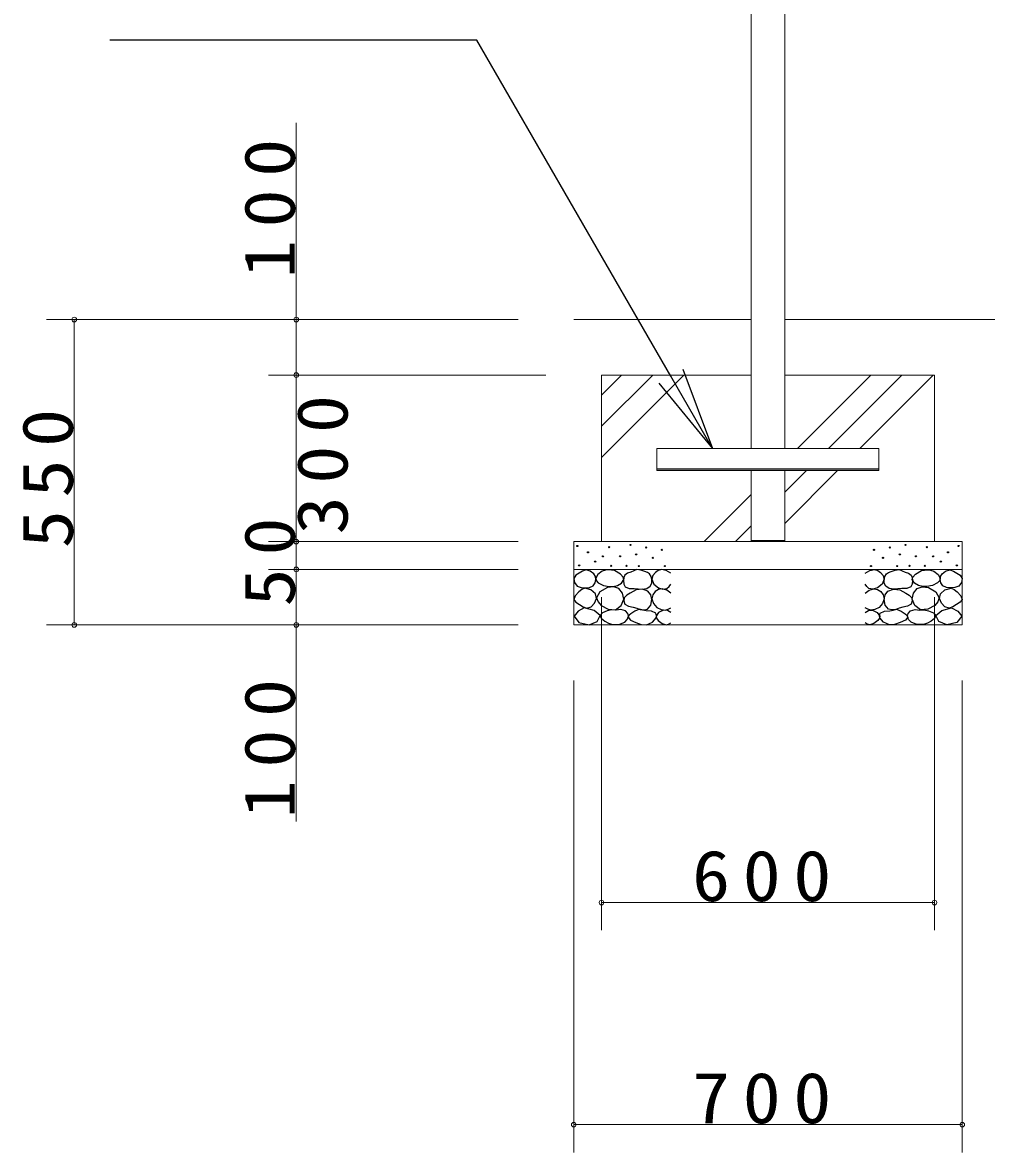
# Model space of a CAD drawing. Units: millimetres at full size. Extents: x -19540 to 0, y -3096 to 13350.
# Drawn here: x -5934 to -4197, y 1940 to 3974 of the extents above; entities that cross this region are included whole.
import ezdxf

# ---------------------------------------------------------------- set-up
doc = ezdxf.new("R2010")
doc.units = ezdxf.units.MM
doc.layers.add('線', color=7, linetype='Continuous', lineweight=13)
doc.layers.add('補助', color=2, linetype='Continuous', lineweight=25)
doc.styles.add('ＭＳ ゴシック', font='')
doc.styles.get('ＭＳ ゴシック').set_extended_font_data('MS Gothic')

# ---------------------------------------------------------------- blocks, each defined once
blk = doc.blocks.new('dimension_origin')
at = {"color": 0, "linetype": 'Continuous', "lineweight": -2}
blk.add_circle((0, 0), 1.25, dxfattribs=at)

msp = doc.modelspace()

# ---------------------------------------------------------------- linework, layer by layer
at = {"layer": '線'}
for p, q in [((-4621.23, 3207.617), (-4621.23, 5579.617)), ((-4560.73, 3207.617), (-4560.73, 5579.617)), ((-4940.98, 3439.617), (-4621.23, 3439.617)), ((-4560.73, 3439.617), (-3972.805, 3439.617)), ((-4890.98, 3339.617), (-4621.23, 3339.617)), ((-4890.98, 3039.617), (-4890.98, 3339.617)), ((-4560.73, 3339.617), (-4290.98, 3339.617)), ((-4290.98, 3039.617), (-4290.98, 3339.617)), ((-4790.98, 3167.617), (-4790.98, 3207.617)), ((-4790.98, 3207.617), (-4390.98, 3207.617)), ((-4390.98, 3167.617), (-4390.98, 3207.617)), ((-4790.98, 3167.617), (-4390.98, 3167.617)), ((-4621.23, 3039.617), (-4621.23, 3167.617)), ((-4560.73, 3039.617), (-4560.73, 3167.617)), ((-4940.98, 3039.617), (-4940.98, 2889.617)), ((-4940.98, 3039.617), (-4240.98, 3039.617)), ((-4621.23, 3039.617), (-4560.73, 3039.617)), ((-4240.98, 3039.617), (-4240.98, 2889.617)), ((-4940.98, 2989.617), (-4240.98, 2989.617)), ((-4940.98, 2889.617), (-4240.98, 2889.617))]:
    msp.add_line(p, q, dxfattribs=at)
at = {"layer": '線', "color": 2, "lineweight": 25}
for p, q in [((-4790.98, 3170.617), (-4390.98, 3170.617)), ((-4621.23, 3041.617), (-4560.73, 3041.617))]:
    msp.add_line(p, q, dxfattribs=at)
at = {"layer": '補助'}
for p, q in [((-5165.536, 3942.537), (-5776.509, 3942.537)), ((-5115.536, 3942.537), (-5165.536, 3942.537)), ((-4766.23, 3337.521), (-5115.536, 3942.537)), ((-4691.23, 3207.617), (-4766.23, 3337.521)), ((-4744.58, 3350.021), (-4691.23, 3207.617)), ((-4787.881, 3325.021), (-4691.23, 3207.617))]:
    msp.add_line(p, q, dxfattribs=at)
at = {"layer": '補助', "lineweight": 13}
for p, q in [((-5440.98, 3336.617), (-5440.98, 3793.903)), ((-5040.98, 3439.617), (-5890.98, 3439.617)), ((-5840.98, 2889.617), (-5840.98, 3439.617)), ((-5040.98, 3439.617), (-5490.98, 3439.617)), ((-4990.98, 3339.617), (-5490.98, 3339.617)), ((-4990.98, 3339.617), (-5490.98, 3339.617)), ((-5440.98, 3039.617), (-5440.98, 3339.617)), ((-4890.98, 3191.25), (-4742.613, 3339.617)), ((-4890.98, 3247.377), (-4798.74, 3339.617)), ((-4890.98, 3303.504), (-4854.866, 3339.617)), ((-4537.854, 3207.617), (-4405.854, 3339.617)), ((-4481.727, 3207.617), (-4349.727, 3339.617)), ((-4425.6, 3207.617), (-4293.6, 3339.617)), ((-4560.73, 3072.488), (-4465.6, 3167.617)), ((-4560.73, 3128.614), (-4521.727, 3167.617)), ((-4705.854, 3039.617), (-4621.23, 3124.241)), ((-4649.727, 3039.617), (-4621.23, 3068.114)), ((-5040.98, 3039.617), (-5490.98, 3039.617)), ((-5040.98, 3039.617), (-5490.98, 3039.617)), ((-5440.98, 2986.617), (-5440.98, 3042.617)), ((-5440.98, 2535.332), (-5440.98, 2992.617)), ((-5040.98, 2989.617), (-5490.98, 2989.617)), ((-5040.98, 2989.617), (-5490.98, 2989.617)), ((-4890.98, 2939.617), (-4890.98, 2339.617)), ((-4290.98, 2939.617), (-4290.98, 2339.617)), ((-5040.98, 2889.617), (-5890.98, 2889.617)), ((-5040.98, 2889.617), (-5490.98, 2889.617)), ((-4940.98, 2789.617), (-4940.98, 1939.617)), ((-4240.98, 2789.617), (-4240.98, 1939.617)), ((-4290.98, 2389.617), (-4890.98, 2389.617)), ((-4240.98, 1989.617), (-4940.98, 1989.617))]:
    msp.add_line(p, q, dxfattribs=at)
at = {"layer": '補助'}
for points in [[(-4918.532, 2989.02), (-4924.994, 2986.479), (-4931.206, 2982.999), (-4937.064, 2978.962), (-4940.711, 2973.494), (-4939.699, 2965.912), (-4934.691, 2959.553), (-4927.825, 2956.963), (-4920.116, 2956.701), (-4912.503, 2957.306), (-4906.174, 2959.869), (-4902.422, 2965.155), (-4901.105, 2971.593), (-4901.953, 2976.799), (-4904.907, 2981.732), (-4911.067, 2986.56)], [(-4879.107, 2989.11), (-4884.012, 2988.493), (-4889.649, 2986.407), (-4897.62, 2980.62), (-4901.272, 2973.704), (-4900.397, 2969.741), (-4896.677, 2965.324), (-4887.186, 2960.552), (-4877.215, 2959.108), (-4869.865, 2958.935), (-4862.349, 2960.459), (-4854.751, 2965.074), (-4850.997, 2971.271), (-4851.966, 2975.924), (-4856.673, 2981.272), (-4867.341, 2987.478)], [(-4827.288, 2989.316), (-4832.549, 2987.087), (-4838.028, 2984.841), (-4844.183, 2982.615), (-4848.947, 2979.471), (-4850.845, 2975.08), (-4851.274, 2969.447), (-4850.979, 2963.319), (-4848.589, 2958.17), (-4841.223, 2955.301), (-4832.121, 2954.948), (-4824.837, 2954.364), (-4817.622, 2954.053), (-4809.513, 2955.433), (-4803.123, 2959.244), (-4800.424, 2964.91), (-4800.08, 2971.416), (-4801.668, 2977.129), (-4804.734, 2981.619), (-4808.136, 2984.106), (-4812.789, 2986.094), (-4819.965, 2988.273)], [(-4354.672, 2989.316), (-4349.411, 2987.087), (-4343.932, 2984.841), (-4337.777, 2982.615), (-4333.013, 2979.471), (-4331.115, 2975.08), (-4330.686, 2969.447), (-4330.982, 2963.319), (-4333.371, 2958.17), (-4340.737, 2955.301), (-4349.839, 2954.948), (-4357.123, 2954.364), (-4364.338, 2954.053), (-4372.447, 2955.433), (-4378.837, 2959.244), (-4381.537, 2964.91), (-4381.88, 2971.416), (-4380.292, 2977.129), (-4377.226, 2981.619), (-4373.824, 2984.106), (-4369.171, 2986.094), (-4361.995, 2988.273)], [(-4302.853, 2989.11), (-4297.948, 2988.493), (-4292.311, 2986.407), (-4284.34, 2980.62), (-4280.689, 2973.704), (-4281.564, 2969.741), (-4285.284, 2965.324), (-4294.775, 2960.552), (-4304.745, 2959.108), (-4312.095, 2958.935), (-4319.611, 2960.459), (-4327.21, 2965.074), (-4330.963, 2971.271), (-4329.994, 2975.924), (-4325.287, 2981.272), (-4314.619, 2987.478)], [(-4263.429, 2989.02), (-4256.967, 2986.479), (-4250.755, 2982.999), (-4244.897, 2978.962), (-4241.249, 2973.494), (-4242.262, 2965.912), (-4247.27, 2959.553), (-4254.135, 2956.963), (-4261.845, 2956.701), (-4269.457, 2957.306), (-4275.786, 2959.869), (-4279.538, 2965.155), (-4280.856, 2971.593), (-4280.007, 2976.799), (-4277.053, 2981.732), (-4270.893, 2986.56)], [(-4921.066, 2956.067), (-4926.395, 2953.275), (-4931.839, 2949.097), (-4938.288, 2942.277), (-4940.711, 2935.472), (-4937.083, 2930.645), (-4930.572, 2926.283), (-4923.934, 2921.996), (-4917.264, 2919.946), (-4909.62, 2922.393), (-4903.323, 2928.818), (-4900.216, 2937.096), (-4901.739, 2945.611), (-4909.897, 2952.862)], [(-4891.811, 2924.78), (-4879.222, 2917.924), (-4865.863, 2916.942), (-4855.579, 2924.396), (-4850.727, 2936.133), (-4853.007, 2946.91), (-4859.917, 2955.053), (-4868.741, 2958.487), (-4879.918, 2957.215), (-4893.673, 2949.161), (-4899.65, 2938.295), (-4897.014, 2931.101)], [(-4828.292, 2952.702), (-4833.786, 2949.909), (-4839.374, 2946.755), (-4845.569, 2943.147), (-4849.916, 2938.376), (-4850.906, 2932.848), (-4848.835, 2927.294), (-4842.116, 2923.535), (-4833.968, 2921.888), (-4827.551, 2919.726), (-4821.264, 2917.563), (-4814.894, 2916.536), (-4808.29, 2918.104), (-4802.112, 2925.336), (-4800.182, 2935.403), (-4801.89, 2943.908), (-4807.209, 2950.539), (-4817.281, 2953.825)], [(-4353.668, 2952.702), (-4348.175, 2949.909), (-4342.586, 2946.755), (-4336.392, 2943.147), (-4332.045, 2938.376), (-4331.055, 2932.848), (-4333.126, 2927.294), (-4339.844, 2923.535), (-4347.992, 2921.888), (-4354.409, 2919.726), (-4360.696, 2917.563), (-4367.066, 2916.536), (-4373.67, 2918.104), (-4379.848, 2925.336), (-4381.779, 2935.403), (-4380.071, 2943.908), (-4374.751, 2950.539), (-4364.68, 2953.825)], [(-4290.149, 2924.78), (-4302.738, 2917.924), (-4316.097, 2916.942), (-4326.381, 2924.396), (-4331.234, 2936.133), (-4328.953, 2946.91), (-4322.044, 2955.053), (-4313.219, 2958.487), (-4302.042, 2957.215), (-4288.288, 2949.161), (-4282.31, 2938.295), (-4284.946, 2931.101)], [(-4260.894, 2956.067), (-4255.565, 2953.275), (-4250.121, 2949.097), (-4243.672, 2942.277), (-4241.249, 2935.472), (-4244.877, 2930.645), (-4251.389, 2926.283), (-4258.026, 2921.996), (-4264.696, 2919.946), (-4272.341, 2922.393), (-4278.638, 2928.818), (-4281.744, 2937.096), (-4280.222, 2945.611), (-4272.064, 2952.862)], [(-4921.885, 2920.134), (-4933.205, 2914.115), (-4940.016, 2905.3), (-4931.53, 2894.031), (-4913.094, 2889.916), (-4898.741, 2896.027), (-4893.315, 2906.399), (-4904.097, 2915.508)], [(-4864.782, 2915.99), (-4872.317, 2916.617), (-4880.459, 2915.179), (-4889.387, 2911.122), (-4893.703, 2905.719), (-4891.017, 2901.037), (-4885.054, 2896.529), (-4878.575, 2892.686), (-4871.269, 2890.312), (-4859.42, 2890.546), (-4849.105, 2894.637), (-4844.402, 2899.444), (-4842.348, 2905.178), (-4843.407, 2910.327), (-4847.483, 2914.909), (-4855.881, 2917.449)], [(-4822.475, 2917.823), (-4830.944, 2914.228), (-4837.882, 2909.444), (-4840.906, 2906.928), (-4842.747, 2903.497), (-4838.782, 2898.008), (-4828.963, 2893.767), (-4819.223, 2890.541), (-4810.042, 2889.983), (-4799.199, 2894.486), (-4792.473, 2902.146), (-4791.665, 2906.136), (-4793.013, 2910.525), (-4800.655, 2914.302), (-4810.312, 2915.12), (-4816.542, 2916.365)], [(-4359.485, 2917.823), (-4351.017, 2914.228), (-4344.078, 2909.444), (-4341.054, 2906.928), (-4339.213, 2903.497), (-4343.178, 2898.008), (-4352.998, 2893.767), (-4362.737, 2890.541), (-4371.918, 2889.983), (-4382.761, 2894.486), (-4389.488, 2902.146), (-4390.296, 2906.136), (-4388.947, 2910.525), (-4381.306, 2914.302), (-4371.648, 2915.12), (-4365.418, 2916.365)], [(-4317.178, 2915.99), (-4309.644, 2916.617), (-4301.501, 2915.179), (-4292.574, 2911.122), (-4288.257, 2905.719), (-4290.944, 2901.037), (-4296.906, 2896.529), (-4303.385, 2892.686), (-4310.691, 2890.312), (-4322.54, 2890.546), (-4332.855, 2894.637), (-4337.559, 2899.444), (-4339.613, 2905.178), (-4338.553, 2910.327), (-4334.477, 2914.909), (-4326.079, 2917.449)], [(-4260.075, 2920.134), (-4248.755, 2914.115), (-4241.944, 2905.3), (-4250.431, 2894.031), (-4268.866, 2889.916), (-4283.22, 2896.027), (-4288.645, 2906.399), (-4277.863, 2915.508)]]:
    msp.add_lwpolyline(points, close=True, dxfattribs=at)
for points in [[(-4765.98, 2982.916), (-4774.407, 2987.772), (-4783.09, 2989.253), (-4788.71, 2987.565), (-4793.863, 2983.867), (-4798.335, 2978.558), (-4800.2, 2971.827), (-4796.532, 2963.056), (-4788.477, 2956.618), (-4780.177, 2954.239), (-4772.951, 2955.35), (-4768.901, 2958.726), (-4765.98, 2963.272)], [(-4415.98, 2982.916), (-4407.553, 2987.772), (-4398.87, 2989.253), (-4393.25, 2987.565), (-4388.097, 2983.867), (-4383.626, 2978.558), (-4381.761, 2971.827), (-4385.428, 2963.056), (-4393.484, 2956.618), (-4401.783, 2954.239), (-4409.01, 2955.35), (-4413.059, 2958.726), (-4415.98, 2963.272)], [(-4766.297, 2946.796), (-4773.437, 2952.258), (-4781.506, 2954.717), (-4788.211, 2953.492), (-4794.18, 2949.647), (-4798.572, 2943.866), (-4800.2, 2936.656), (-4797.536, 2928.048), (-4791.328, 2921.131), (-4783.689, 2917.259), (-4776.119, 2916.378), (-4770.965, 2917.817), (-4766.297, 2920.497)], [(-4415.663, 2946.796), (-4408.523, 2952.258), (-4400.455, 2954.717), (-4393.749, 2953.492), (-4387.781, 2949.647), (-4383.388, 2943.866), (-4381.761, 2936.656), (-4384.425, 2928.048), (-4390.632, 2921.131), (-4398.271, 2917.259), (-4405.841, 2916.378), (-4410.995, 2917.817), (-4415.663, 2920.497)], [(-4765.98, 2912.259), (-4771.999, 2915.578), (-4779.288, 2916.378), (-4788.004, 2912.044), (-4792.279, 2905.288), (-4791.666, 2901.618), (-4788.793, 2897.367), (-4781.631, 2891.896), (-4774.218, 2890.08), (-4769.922, 2891.131), (-4765.98, 2893.248)], [(-4415.98, 2912.259), (-4409.962, 2915.578), (-4402.673, 2916.378), (-4393.956, 2912.044), (-4389.682, 2905.288), (-4390.294, 2901.618), (-4393.167, 2897.367), (-4400.329, 2891.896), (-4407.742, 2890.08), (-4412.038, 2891.131), (-4415.98, 2893.248)]]:
    msp.add_lwpolyline(points, dxfattribs=at)
for centre in [(-4934.374, 3031.794), (-4838.563, 3033.709), (-4343.397, 3033.709), (-4247.586, 3031.794), (-4915.363, 3020.388), (-4888.431, 3013.1), (-4877.024, 3029.576), (-4857.484, 3013.166), (-4828.562, 3016.68), (-4810.453, 3029.114), (-4782.072, 3024.789), (-4399.889, 3024.789), (-4371.508, 3029.114), (-4353.398, 3016.68), (-4324.476, 3013.166), (-4304.936, 3029.576), (-4293.529, 3013.1), (-4266.597, 3020.388), (-4931.206, 2996.941), (-4902.372, 3003.595), (-4873.539, 2995.99), (-4845.861, 2996.138), (-4823.697, 2995.597), (-4798.289, 3010.463), (-4776.666, 2995.597), (-4405.294, 2995.597), (-4383.671, 3010.463), (-4358.263, 2995.597), (-4336.099, 2996.138), (-4308.421, 2995.99), (-4279.588, 3003.595), (-4250.755, 2996.941)]:
    msp.add_circle(centre, 1, dxfattribs=at)

# ---------------------------------------------------------------- block references
at = {"layer": '補助', "lineweight": 13, "xscale": 3.33, "yscale": 3.33}
for p, rotation in [((-5840.98, 3439.617), 270), ((-5440.98, 3439.617), 90), ((-5440.98, 3339.617), 270), ((-5440.98, 3339.617), 270), ((-5440.98, 3039.617), 90), ((-5440.98, 3039.617), 90), ((-5440.98, 2989.617), 270), ((-5440.98, 2989.617), 90), ((-5840.98, 2889.617), 90), ((-5440.98, 2889.617), 270), ((-4290.98, 2389.617), 180), ((-4240.98, 1989.617), 180)]:
    msp.add_blockref('dimension_origin', p, dxfattribs=dict(at, rotation=rotation))
for p in [(-4890.98, 2389.617), (-4940.98, 1989.617)]:
    msp.add_blockref('dimension_origin', p, dxfattribs=at)

# ---------------------------------------------------------------- texts
at = {"layer": '補助', "char_height": 91.64, "rotation": 90, "style": 'ＭＳ ゴシック'}
for s, insert, attachment_point in [('\\T1.33;\\W1.1;100', (-5441.98, 3651.046), 8), ('\\T1.33;\\W1.1;300', (-5439.98, 3189.617), 2), ('\\T1.33;\\W1.1;550', (-5841.98, 3164.617), 8), ('\\T1.34;\\W1.1;50', (-5441.98, 3014.617), 8), ('\\T1.33;\\W1.1;100', (-5441.98, 2678.189), 8)]:
    msp.add_mtext(s, dxfattribs=dict(at, insert=insert, attachment_point=attachment_point))
at = {"layer": '補助', "char_height": 91.64, "attachment_point": 8, "style": 'ＭＳ ゴシック'}
for s, insert in [('\\T1.33;\\W1.1;600', (-4590.98, 2390.617)), ('\\T1.33;\\W1.1;700', (-4590.98, 1990.617))]:
    msp.add_mtext(s, dxfattribs=dict(at, insert=insert))

doc.saveas('drawing.dxf')
